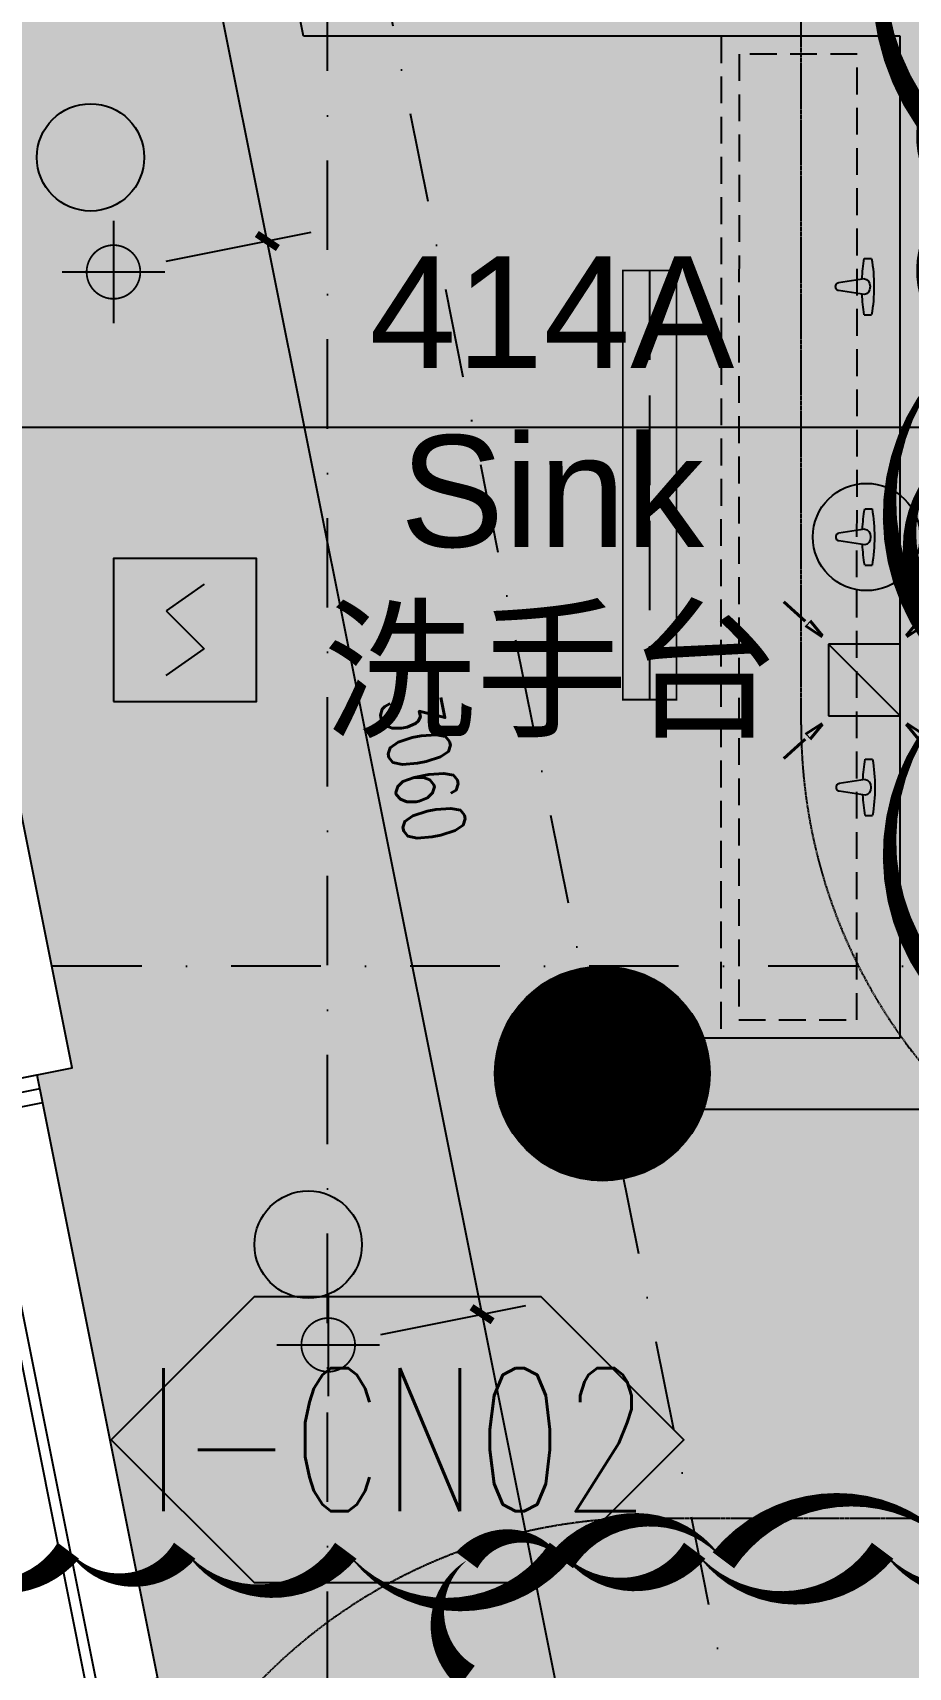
# Model space of a CAD drawing. Extents: x -354516 to 794396, y -401250 to -150594.
# Drawn here: x -30824 to -28377, y -338410 to -333840 of the extents above; entities that cross this region are included whole.
import ezdxf
from ezdxf.enums import TextEntityAlignment as Align

# ---------------------------------------------------------------- set-up
doc = ezdxf.new("R2010")
doc.units = 0
doc.header["$LTSCALE"] = 1000
doc.header["$MEASUREMENT"] = 0
for name, pattern in [('$0$HIDDEN', [0.375, 0.25, -0.125, 0, 0]), ('DASH', [0.35, 0.25, -0.1]), ('DASHDOT2', [0.5, 0.25, -0.125, 0, -0.125]), ('DOTE', [2.42, 2, -0.2, 0.02, -0.2])]:
    doc.linetypes.add(name, pattern=pattern)
for name, color, linetype in [('0-吊顶', 6, 'Continuous'), ('0-房间名称', 2, 'Continuous'), ('0-灯具1', 40, 'Continuous'), ('0-灯具修改0109', 140, 'Continuous'), ('0-设备风口（修改）', 71, 'Continuous'), ('A-轴线1', 1, 'DOTE'), ('an-wall', 4, 'Continuous'), ('an-wndw', 2, 'Continuous'), ('an-wndw-mull-h', 2, 'Continuous'), ('A标-索引', 3, 'Continuous'), ('BPM', 4, 'Continuous'), ('COLUMN', 2, 'Continuous'), ('LINE', 11, 'Continuous'), ('M-DUCT-S-DIFF', 6, 'DASH'), ('P-完成面', 4, 'Continuous'), ('PUB_DIM', 3, 'Continuous'), ('PUB_HATCH', 8, 'Continuous'), ('S-PLT', 30, 'Continuous'), ('SEE', 5, 'Continuous'), ('WALL', 2, 'Continuous'), ('WINDOW', 4, 'Continuous'), ('Z-材料', 3, 'Continuous'), ('墙体', 7, 'Continuous'), ('家具1', 61, 'Continuous')]:
    doc.layers.add(name, color=color, linetype=linetype)
doc.layers.add('0-地面材质_material hatch', color=251, linetype='Continuous', transparency=0.3)
doc.layers.add('an-wc', color=253, linetype='Continuous', lineweight=25)
doc.layers.add('DIM_MODI-天花修改', color=3, linetype='Continuous', plot=False)
doc.styles.add('510p-04$0$Arial_2', font='arial.ttf', dxfattribs={"height": 6.392964})
doc.styles.add('DIM', font='SimSun.ttf', dxfattribs={"width": 0.7})
doc.styles.add('DIM_FONT', font='SIMPLEX', dxfattribs={"width": 0.7, "bigfont": 'GBCBIG'})
doc.styles.add('HZ', font='tjromans.shx', dxfattribs={"width": 0.7, "bigfont": 'tjhztxt.shx'})
doc.styles.add('romans', font='romans', dxfattribs={"width": 0.7})
doc.dimstyles.new('_TCH_ARCH&&50', dxfattribs={"dimscale": 0.5, "dimtxt": 350, "dimasz": 100, "dimexe": 250, "dimexo": 300, "dimgap": 100, "dimtad": 1, "dimdec": 0, "dimzin": 0, "dimdsep": 46, "dimtxsty": 'DIM_FONT', "dimblk": 'ARCHTICK', "dimcen": 0.09, "dimclrd": 3, "dimclre": 3, "dimclrt": 7, "dimazin": 2, "dimtfac": 1, "dimtdec": 0, "dimtix": 1, "dimtmove": 2, "dimatfit": 3, "dimfxl": 0, "dimtolj": 1, "dimtzin": 0, "dimarcsym": 0})
doc.dimstyles.new('DIM', dxfattribs={"dimtxt": 2.5, "dimasz": 1, "dimexe": 1, "dimexo": 1, "dimgap": 1, "dimtad": 1, "dimdec": 0, "dimzin": 0, "dimdsep": 46, "dimtxsty": 'DIM', "dimblk": 'ARCHTICK', "dimcen": 0, "dimclrd": 5, "dimclre": 5, "dimclrt": 35, "dimadec": 0, "dimazin": 0, "dimtfac": 0.5, "dimtdec": 0, "dimtix": 1, "dimtmove": 2, "dimatfit": 2, "dimldrblk": 'A', "dimfxl": 0, "dimtolj": 1, "dimtzin": 0, "dimlwd": -1, "dimlwe": -1, "dimarcsym": 0})

# ---------------------------------------------------------------- blocks, each defined once
blk = doc.blocks.new('A$C13E12EBE')
at = {"layer": 'an-wc'}
for p, q in [((-15.2, 77.3), (-35.4, 73.2)), ((-4.3, 21.6), (68.8, 25)), ((4.3, -21.6), (73.1, 3.4)), ((15.7, -77.2), (-4.5, -81.2))]:
    blk.add_line(p, q, dxfattribs=at)
for centre, major_axis, start_param, end_param in [((221.5, 44.3), (68.2, -340.8), 4.483782, 4.712389), ((-241.2, -48.2), (68.2, -340.8), 1.631074, 1.799403), ((0, 0), (4.3, -21.6), 3.141593, 6.283185), ((70.9, 14.2), (2.2, -10.8), -0.000069, 3.141524), ((221.5, 44.3), (68.2, -340.8), -1.570796, -1.342189), ((-241.2, -48.2), (68.2, -340.8), 1.342189, 1.510519)]:
    blk.add_ellipse(centre, major_axis=major_axis, ratio=0.727273, start_param=start_param, end_param=end_param, dxfattribs=at)
blk = doc.blocks.new('A$C4BD07983')
at = {"layer": 'an-wndw-mull-h'}
blk.add_line((0, 0), (0, 200), dxfattribs=at)
blk.add_lwpolyline([(40, 200), (-40, 200), (-40, 0), (40, 0)], close=True, dxfattribs=at)
blk = doc.blocks.new('UBB side window')
at = {"layer": 'SEE'}
blk.add_lwpolyline([(498339312.5, 3089844225.6), (498338990.8, 3089842617.4)], dxfattribs=at)
at = {"layer": 'WINDOW'}
for points in [[(498339171.2, 3089842499.8), (498339524.3, 3089844264.8)], [(498339157.5, 3089842584.1), (498339479.2, 3089844192.2)]]:
    blk.add_lwpolyline(points, dxfattribs=at)
at = {"rotation": 258.6900676666284}
for p in [(498339320.3, 3089844264.8), (498338983, 3089842578.2)]:
    blk.add_blockref('A$C4BD07983', p, dxfattribs=at)
blk = doc.blocks.new('UBB Side Wall Model')
at = {"layer": 'an-wall'}
blk.add_lwpolyline([(498338511.2, 3089839199.8), (498338264.3, 3089837964.8), (498337970.1, 3089838023.6), (498338217.1, 3089839258.6)], close=True, dxfattribs=at)
at = {"layer": 'an-wndw'}
blk.add_blockref('UBB side window', (-60, -300), dxfattribs=at)
blk = doc.blocks.new('TJ-FK3')
for p, q in [((0.5, 0.5), (-0.5, 0.5)), ((-0.5, 0.5), (-0.5, -0.5)), ((0.5, -0.5), (0.5, 0.5)), ((-0.5, -0.5), (0.5, -0.5))]:
    blk.add_line(p, q)
at = {"color": 95}
blk.add_line((-0.5, -0.5), (0.5, 0.5), dxfattribs=at)
at = {"color": 95, "style": 'romans', "width": 0.8}
for height, rotation, text_generation_flag, p in [(0.654, 311.9913, 4, (-0.947, 1.379)), (0.654, 48.0087, 6, (0.947, 1.379)), (0.444, 320.4926, 4, (-0.754, 0.943)), (0.134, 41.9913, 4, (-0.876, 0.783)), (0.444, 123.4899, 6, (-0.95, 0.766)), (0.444, 236.5101, 4, (0.95, 0.766)), (0.444, 39.5074, 6, (0.754, 0.943)), (0.134, 318.0087, 6, (0.876, 0.783)), (0.444, 219.5074, 6, (-0.754, -0.943)), (0.444, 56.5101, 4, (-0.95, -0.766)), (0.444, 303.4899, 6, (0.95, -0.766)), (0.444, 140.4926, 4, (0.754, -0.943)), (0.654, 228.0087, 6, (-0.947, -1.379)), (0.134, 138.0087, 6, (-0.876, -0.783)), (0.134, 221.9913, 4, (0.876, -0.783)), (0.654, 131.9913, 4, (0.947, -1.379))]:
    blk.add_text('-', height=height, rotation=rotation, dxfattribs=dict(at, text_generation_flag=text_generation_flag)).set_placement(p)
blk = doc.blocks.new('$TwtSys$00000128')
h = blk.add_hatch(color=8)
h.dxf.hatch_style = 1
edge = h.paths.add_edge_path()
edge.add_arc((0, 0), 1, 0, 360)
blk.add_circle((0, 0, 0), 1)
blk = doc.blocks.new('510p-04$0$material tag')
blk = doc.blocks.new('A$C21183209')
at = {"layer": '0-灯具1', "color": 3, "linetype": 'DASH'}
blk.add_line((0, 75), (1200, 75), dxfattribs=at)
at = {"layer": '0-灯具1', "const_width": 5}
blk.add_lwpolyline([(0, 0), (1200, 0), (1200, 150), (0, 150)], close=True, dxfattribs=at)
blk = doc.blocks.new('sdhdfhfdhfhfgffff')
at = {"layer": '0-灯具1'}
for points in [[(0, 143.2), (0, -143.2)], [(-143.2, 0), (143.2, 0)]]:
    blk.add_lwpolyline(points, dxfattribs=at)
at = {"layer": '0-灯具1', "const_width": 5}
for points in [[(0, 75, 1), (0, -75, 7.992133)], [(0, 75, -1), (0, -75, -7.992133)]]:
    blk.add_lwpolyline(points, format="xyb", dxfattribs=at)
blk = doc.blocks.new('YG')
at = {"layer": 'BPM', "color": 6, "ltscale": 2}
for p, q in [((53, 328), (-53, 253)), ((-53, 253), (53, 147)), ((-53, 72), (53, 147))]:
    blk.add_line(p, q, dxfattribs=at)
at = {"layer": 'BPM'}
blk.add_lwpolyline([(-200, 0), (200, 0), (200, 400), (-200, 400)], close=True, dxfattribs=at)
blk = doc.blocks.new('_YZH')
at = {"color": 255}
blk.add_circle((0, 0), 0.5, dxfattribs=at)
at = {"layer": 'PUB_HATCH', "color": 250, "const_width": 0.5}
blk.add_lwpolyline([(-0.25, 0, 1), (0.25, 0, 1)], format="xyb", close=True, dxfattribs=at)
blk = doc.blocks.new('GRID')
at = {"layer": '墙体', "color": 250, "linetype": 'DASHDOT2', "lineweight": -3}
for p, q in [((6675.2, 78432), (23393.5, -5159.7)), ((11936.4, 36586.5), (11936.4, 72586.5)), ((107436.4, 48586.5), (-19063.6, 48586.5))]:
    blk.add_line(p, q, dxfattribs=at)
blk = doc.blocks.new('TL-01')
at = {"layer": 'Z-材料'}
blk.add_lwpolyline([(-8, 0), (-4, 4), (4, 4), (8, 0), (4, -4), (-4, -4)], close=True, dxfattribs=at)
at = {"layer": 'Z-材料', "color": 6, "style": 'HZ', "width": 0.7}
blk.add_attdef('A', text='', height=4.5, dxfattribs=at).set_placement((0, 0), align=Align.MIDDLE_CENTER)
blk = doc.blocks.new('_ArchTick')
at = {"color": 0, "linetype": 'ByBlock', "const_width": 0.4}
blk.add_lwpolyline([(-0.5, -0.5), (0.5, 0.5)], dxfattribs=at)
blk = doc.blocks.new('*D361')
at = {"layer": 'Defpoints', "color": 0}
for p in [(-29568.1, -337423.1), (-29998, -337509), (-29398, -340509)]:
    blk.add_point(p, dxfattribs=at)
at = {"layer": 'PUB_DIM', "color": 3, "lineweight": -2}
for p, q in [((-29850.9, -337479.6), (-29445.5, -337398.5)), ((-28968.1, -340423.1), (-29568.1, -337423.1)), ((-29250.9, -340479.6), (-28845.6, -340398.5))]:
    blk.add_line(p, q, dxfattribs=at)
at = {"layer": 'PUB_DIM', "color": 3, "lineweight": -2, "xscale": 50, "yscale": 50, "zscale": 50}
for p, rotation in [((-29568.1, -337423.1), 101.3097601559063), ((-28968.1, -340423.1), 281.3097601559064)]:
    blk.add_blockref('_ArchTick', p, dxfattribs=dict(at, rotation=rotation))
at = {"layer": 'PUB_DIM', "color": 7, "insert": (-29133.3, -338896.1), "char_height": 175, "attachment_point": 5, "rotation": 281.3098, "style": 'DIM_FONT'}
blk.add_mtext('\\A1;3060', dxfattribs=at)
blk = doc.blocks.new('*D362')
at = {"layer": 'Defpoints', "color": 0}
for p in [(-30168.2, -334422.4), (-30598.1, -334508.3), (-29998, -337509)]:
    blk.add_point(p, dxfattribs=at)
at = {"layer": 'PUB_DIM', "color": 3, "lineweight": -2}
for p, q in [((-30451, -334478.9), (-30045.7, -334397.9)), ((-29568.1, -337423.1), (-30168.2, -334422.4)), ((-29850.9, -337479.6), (-29445.5, -337398.5))]:
    blk.add_line(p, q, dxfattribs=at)
at = {"layer": 'PUB_DIM', "color": 3, "lineweight": -2, "xscale": 50, "yscale": 50, "zscale": 50}
for p, rotation in [((-30168.2, -334422.4), 101.3097601559063), ((-29568.1, -337423.1), 281.3097601559064)]:
    blk.add_blockref('_ArchTick', p, dxfattribs=dict(at, rotation=rotation))
at = {"layer": 'PUB_DIM', "color": 7, "insert": (-29733.3, -335895.8), "char_height": 175, "attachment_point": 5, "rotation": 281.3098, "style": 'DIM_FONT'}
blk.add_mtext('\\A1;3060', dxfattribs=at)
blk = doc.blocks.new('*D363')
at = {"layer": 'Defpoints', "color": 0}
for p in [(-30768.2, -331422.3), (-31198.1, -331508.3), (-30598.1, -334508.3)]:
    blk.add_point(p, dxfattribs=at)
at = {"layer": 'PUB_DIM', "color": 3, "lineweight": -2}
for p, q in [((-31051, -331478.9), (-30645.7, -331397.8)), ((-30168.2, -334422.4), (-30768.2, -331422.3)), ((-30451, -334478.9), (-30045.7, -334397.9))]:
    blk.add_line(p, q, dxfattribs=at)
at = {"layer": 'PUB_DIM', "color": 3, "lineweight": -2, "xscale": 50, "yscale": 50, "zscale": 50}
for p, rotation in [((-30768.2, -331422.3), 101.3097601559063), ((-30168.2, -334422.4), 281.3097601559064)]:
    blk.add_blockref('_ArchTick', p, dxfattribs=dict(at, rotation=rotation))
at = {"layer": 'PUB_DIM', "color": 7, "insert": (-30333.4, -332895.4), "char_height": 175, "attachment_point": 5, "rotation": 281.3098, "style": 'DIM_FONT'}
blk.add_mtext('\\A1;3060', dxfattribs=at)
blk = doc.blocks.new('A')
at = {"color": 134}
for p, q in [((-1.435, 1.148), (-1.09, 1.437)), ((-1.09, 1.437), (0, 0)), ((-1.435, 1.148), (-0.369, 0)), ((-0.369, 0), (-2.127, 0)), ((-1.435, -1.148), (-0.369, 0)), ((-1.09, -1.437), (0, 0)), ((-1.435, -1.148), (-1.09, -1.437))]:
    blk.add_line(p, q, dxfattribs=at)
for points in [[(-1.435, 1.148), (-1.09, 1.437), (-0.369, 0), (0, 0)], [(-1.435, -1.148), (-1.09, -1.437), (-0.369, 0), (0, 0)]]:
    blk.add_solid(points, dxfattribs=at)

msp = doc.modelspace()

# ---------------------------------------------------------------- hatches: boundary and pattern name
at = {"layer": '0-地面材质_material hatch'}
h = msp.add_hatch(dxfattribs=at)
h.set_pattern_fill('ANSI35', color=256, scale=1200)
h.set_pattern_definition([(45, (-498310856.17, -3090192758), (-212.132034356, 212.132034356), []), (45, (-498310644.03, -3090192758), (-212.132034356, 212.132034356), [375, -75, 0, -75])])
edge = h.paths.add_edge_path()
edge.add_line((-23530.9, -372649.4), (-19901.5, -372650.6))
edge.add_line((-19901.5, -372650.6), (-19901.5, -369049.5))
edge.add_line((-19901.5, -369049.5), (-23028.5, -369049.5))
edge.add_line((-23028.5, -369049.5), (-23628.5, -366049.5))
edge.add_line((-23628.5, -366049.5), (-19898.5, -366049.5))
edge.add_line((-19898.5, -366049.5), (-19898.5, -365850.7))
edge.add_line((-19898.5, -365850.7), (-19800, -365850.7))
edge.add_line((-19800, -365850.7), (-19800, -364850.7))
edge.add_line((-19800, -364850.7), (-19900, -364850.7))
edge.add_line((-19900, -364850.7), (-19900, -364149.5))
edge.add_line((-19900, -364149.5), (-23946.3, -364158.5))
edge.add_line((-23946.3, -364158.5), (-28932.1, -338750))
edge.add_line((-28932.1, -338750), (-27565, -338749.5))
edge.add_line((-27565, -338749.5), (-27565, -338550.7))
edge.add_line((-27565, -338550.7), (-27365, -338550.7))
edge.add_line((-27365, -338550.7), (-27365, -337550.7))
edge.add_line((-27365, -337550.7), (-27565, -337550.7))
edge.add_line((-27565, -337550.7), (-27565, -336850))
edge.add_line((-27565, -336850), (-28949.2, -336850))
edge.add_arc((-28949.2, -336750), 100, 90, 270, ccw=False)
edge.add_line((-28949.2, -336650), (-28400, -336650))
edge.add_line((-28400, -336650), (-28400, -333850))
edge.add_line((-28400, -333850), (-30068.5, -333849.5))
edge.add_line((-30068.5, -333849.5), (-30828.5, -330049.5))
edge.add_line((-30828.5, -330049.5), (-32050.9, -330049.5))
edge.add_line((-32050.9, -330049.5), (-31913.9, -330734.4))
edge.add_line((-31913.9, -330734.4), (-32012, -330754))
edge.add_line((-32012, -330754), (-31659, -332519))
edge.add_line((-31659, -332519), (-31560.9, -332499.4))
edge.add_line((-31560.9, -332499.4), (-31313.9, -333734.4))
edge.add_line((-31313.9, -333734.4), (-31412, -333754))
edge.add_line((-31412, -333754), (-31059, -335519))
edge.add_line((-31059, -335519), (-30960.9, -335499.4))
edge.add_line((-30960.9, -335499.4), (-30713.9, -336734.4))
edge.add_line((-30713.9, -336734.4), (-30812, -336754))
edge.add_line((-30812, -336754), (-30459, -338519))
edge.add_line((-30459, -338519), (-30360.9, -338499.4))
edge.add_line((-30360.9, -338499.4), (-30113.9, -339734.4))
edge.add_line((-30113.9, -339734.4), (-30212, -339754))
edge.add_line((-30212, -339754), (-29859, -341519))
edge.add_line((-29859, -341519), (-29760.9, -341499.4))
edge.add_line((-29760.9, -341499.4), (-29513.9, -342734.4))
edge.add_line((-29513.9, -342734.4), (-29612, -342754))
edge.add_line((-29612, -342754), (-28659, -347519))
edge.add_line((-28659, -347519), (-28560.9, -347499.4))
edge.add_line((-28560.9, -347499.4), (-28313.9, -348734.4))
edge.add_line((-28313.9, -348734.4), (-28412, -348754))
edge.add_line((-28412, -348754), (-28059, -350519))
edge.add_line((-28059, -350519), (-27960.9, -350499.4))
edge.add_line((-27960.9, -350499.4), (-27713.9, -351734.4))
edge.add_line((-27713.9, -351734.4), (-27812, -351754))
edge.add_line((-27812, -351754), (-27459, -353519))
edge.add_line((-27459, -353519), (-27360.9, -353499.4))
edge.add_line((-27360.9, -353499.4), (-27113.9, -354734.4))
edge.add_line((-27113.9, -354734.4), (-27212, -354754))
edge.add_line((-27212, -354754), (-26259, -359519))
edge.add_line((-26259, -359519), (-26160.9, -359499.4))
edge.add_line((-26160.9, -359499.4), (-25913.9, -360734.4))
edge.add_line((-25913.9, -360734.4), (-26012, -360754))
edge.add_line((-26012, -360754), (-25059, -365519))
edge.add_line((-25059, -365519), (-24960.9, -365499.4))
edge.add_line((-24960.9, -365499.4), (-24713.9, -366734.4))
edge.add_line((-24713.9, -366734.4), (-24812, -366754))
edge.add_line((-24812, -366754), (-24459, -368519))
edge.add_line((-24459, -368519), (-24360.9, -368499.4))
edge.add_line((-24360.9, -368499.4), (-24113.9, -369734.4))
edge.add_line((-24113.9, -369734.4), (-24212, -369754))
edge.add_line((-24212, -369754), (-23859, -371519))
edge.add_line((-23859, -371519), (-23760.9, -371499.4))
edge.add_line((-23760.9, -371499.4), (-23530.9, -372649.4))
at = {"layer": 'WALL'}
h = msp.add_hatch(color=250, dxfattribs=at)
h.dxf.hatch_style = 1
h.paths.add_polyline_path([(-26800, -329444.6), (-24200, -329444.6), (-24200, -330050), (-26800, -330050)], flags=16)
h.paths.add_polyline_path([(-27000.1, -330250), (-28200, -330250), (-28200, -331000), (-27000.1, -331000)], flags=16)
h.paths.add_polyline_path([(-26350, -336650), (-26350, -336750), (-26800, -336750), (-26800, -336650), (-28200, -336650), (-28200, -334050), (-26900, -334050), (-26900, -333850), (-28200, -333850), (-28200, -331100), (-26900.1, -331100), (-26900.1, -330250), (-21500, -330250), (-21500, -330050), (-24000, -330050), (-24000, -329450), (-20500, -329450), (-20500, -329344.6), (-27000, -329344.6), (-27000, -330050), (-30269.3, -330050), (-30259.5, -330084), (-30252.1, -330150), (-30255.3, -330193.1), (-30269.3, -330250), (-28400, -330250), (-28400, -333650), (-29903.1, -333650), (-30317.2, -331579.4), (-30514, -331615.1), (-30067.1, -333850), (-28400, -333850), (-28400, -336650), (-28949.2, -336650), (-28933.3, -336722.8), (-28934.2, -336785.7), (-28949.2, -336850), (-25250, -336850), (-25250, -336650)])

# ---------------------------------------------------------------- linework, layer by layer
at = {"layer": '0-吊顶', "linetype": 'DASH', "ltscale": 0.01}
for points in [[(-27176.7, -329567.9), (-24837.4, -329567.9, -0.414214), (-23337.4, -331067.9), (-23337.4, -335775.3, -0.414214), (-24837.4, -337275.3), (-27176.7, -337275.3, -0.414214), (-28676.7, -335775.3), (-28676.7, -331067.9, -0.414214)], [(-29111.5, -337993.3), (-12343, -337993.3, -0.414214), (-10843, -339493.3), (-10843, -363100.6, -0.414214), (-12343, -364600.6), (-29111.5, -364600.6, -0.414214), (-30611.5, -363100.6), (-30611.5, -339493.3, -0.414214)]]:
    msp.add_lwpolyline(points, format="xyb", close=True, dxfattribs=at)
at = {"layer": '0-灯具修改0109'}
msp.add_lwpolyline([(-28192, -333152.4, 0, 75, 0.5), (-28192, -334220.8, 0, 75, 0.5), (-28192, -334695.6, 0, 75, 0.5), (-28192, -335645.3, 0, 75, 0.5), (-28192, -336594.9, 0, 75, 0.5), (-28192, -337074.5, 0, 75, 0.5), (-28007.8, -337074.5, 0, 75, 0.5), (-27777.5, -337074.5, 0, 75, 0.5), (-27547.2, -337074.5, 0, 75, 0.5), (-27347.6, -337074.5, 0, 75, 0.5), (-27264.7, -337074.5, 0, 75, 0.5), (-27264.7, -336560.1, 0, 75, 0.5), (-27264.7, -336045.7, 0, 75, 0.5), (-27264.7, -335452.2, 0, 75, 0.5), (-27264.7, -334819, 0, 75, 0.5), (-27264.7, -333988.1, 0, 75, 0.5), (-27264.7, -333275.8, 0, 75, 0.5)], format="xyseb", dxfattribs=at)
at = {"layer": '0-设备风口（修改）'}
for points in [[(-28242, -333622.5, 0, 75, 0.5), (-28242, -333922.5, 0, 75, 0.5), (-28242, -334297.5, 0, 75, 0.5), (-28242, -334672.5, 0, 75, 0.5), (-28242, -334997.5, 0, 75, 0.5), (-28242, -335522.5, 0, 75, 0.5), (-28242, -335847.5, 0, 75, 0.5), (-28242, -336172.5, 0, 75, 0.5), (-28242, -336208, 0, 75, 0.5), (-27842, -336208, 0, 75, 0.5), (-27317, -336208, 0, 75, 0.5), (-26867, -336208, 0, 75, 0.5), (-26542, -336208, 0, 75, 0.5), (-26242, -336208, 0, 75, 0.5), (-25842, -336208, 0, 75, 0.5), (-25367, -336208, 0, 75, 0.5), (-24967, -336208, 0, 75, 0.5), (-24567, -336208, 0, 75, 0.5), (-24242, -336208, 0, 75, 0.5), (-23792, -336208, 0, 75, 0.5)], [(-23919, -338111, 0, 75, 0.5), (-24169, -338111, 0, 75, 0.5), (-24694, -338111, 0, 75, 0.5), (-25169, -338111, 0, 75, 0.5), (-25469, -338111, 0, 75, 0.5), (-26144, -338111, 0, 75, 0.5), (-26594, -338111, 0, 75, 0.5), (-26969, -338111, 0, 75, 0.5), (-27294, -338111, 0, 75, 0.5), (-27544, -338111, 0, 75, 0.5), (-28219, -338111, 0, 75, 0.5), (-28894, -338111, 0, 75, 0.5), (-29344, -338111, 0, 75, 0.5), (-29611, -338111, 0, 75, 0.5), (-29611, -338436, 0, 75, 0.5), (-29611, -338961, 0, 75, 0.5)]]:
    msp.add_lwpolyline(points, format="xyseb", dxfattribs=at)
at = {"layer": 'DIM_MODI-天花修改'}
msp.add_lwpolyline([(-31123.9, -338084.4, 0, 75, 0.5), (-30723.9, -338084.4, 0, 75, 0.5), (-30398.9, -338084.4, 0, 75, 0.5), (-29948.9, -338084.4, 0, 75, 0.5), (-29348.9, -338084.4, 0, 75, 0.5), (-28973.9, -338084.4, 0, 75, 0.5), (-28448.9, -338084.4, 0, 75, 0.5), (-27998.9, -338084.4, 0, 75, 0.5), (-27673.9, -338084.4, 0, 75, 0.5), (-27073.9, -338084.4, 0, 75, 0.5), (-26398.9, -338084.4, 0, 75, 0.5), (-25998.9, -338084.4, 0, 75, 0.5), (-25473.9, -338084.4, 0, 75, 0.5), (-24798.9, -338084.4, 0, 75, 0.5), (-24423.9, -338084.4, 0, 75, 0.5), (-24123.9, -338084.4, 0, 75, 0.5)], format="xyseb", dxfattribs=at)
at = {"layer": 'WALL', "color": 0}
for p, q in [((-30067.1, -333850), (-30513.6, -331616.9)), ((-28400, -333850), (-30067.1, -333850)), ((-28400, -336650), (-28400, -333850)), ((-28949.2, -336650), (-28400, -336650)), ((-28949.2, -336850), (-28200, -336850))]:
    msp.add_line(p, q, dxfattribs=at)
at = {"layer": '家具1', "color": 137, "linetype": '$0$HIDDEN', "ltscale": 0.3}
msp.add_lwpolyline([(-28400, -333850), (-28900, -333850), (-28901.2, -336650), (-28400, -336650), (-28400, -333850)], dxfattribs=at)
msp.add_lwpolyline([(-28520, -333900), (-28850, -333900), (-28851.2, -336600), (-28521.2, -336600)], close=True, dxfattribs=at)

# ---------------------------------------------------------------- block references
at = {"layer": '0-房间名称'}
ref = msp.add_blockref('510p-04$0$material tag', (-209752.6, -410453.8), dxfattribs=dict(at, xscale=3.125, yscale=3.125, zscale=3.125))
ref.add_attrib('ROOM_TAG', '414A', dxfattribs={"layer": '0', "height": 312.5, "style": '510p-04$0$Arial_2'}).set_placement((-29373, -334621.6), align=Align.MIDDLE_CENTER)
ref.add_attrib('NAME_ENG', 'Sink', dxfattribs={"layer": '0', "height": 312.5, "style": '510p-04$0$Arial_2'}).set_placement((-29373, -335121.6), align=Align.MIDDLE_CENTER)
ref.add_attrib('NAME_CN', '洗手台', dxfattribs={"layer": '0', "height": 312.5, "style": '510p-04$0$Arial_2'}).set_placement((-29373, -335621.6), align=Align.MIDDLE_CENTER)
at = {"layer": '0-灯具1'}
for p in [(-30598.1, -334509), (-29998.1, -337509)]:
    msp.add_blockref('sdhdfhfdhfhfgffff', p, dxfattribs=at)
at = {"layer": '0-灯具1', "xscale": -1, "rotation": 90}
msp.add_blockref('A$C21183209', (-29025, -334504.8), dxfattribs=at)
at = {"layer": 'A-轴线1'}
msp.add_blockref('GRID', (-41936.4, -385036.5), dxfattribs=at)
at = {"layer": 'COLUMN', "xscale": 600, "yscale": 600, "zscale": 600}
msp.add_blockref('_YZH', (-29232.1, -336750), dxfattribs=at)
at = {"layer": 'LINE'}
msp.add_blockref('YG', (-30398, -335709.7, 0), dxfattribs=at)
at = {"layer": 'M-DUCT-S-DIFF', "xscale": 200, "yscale": 200, "rotation": 90}
msp.add_blockref('TJ-FK3', (-28500, -335650), dxfattribs=at)
at = {"layer": 'P-完成面', "xscale": -1}
for p in [(498307256.2, -3090174758), (498308456.2, -3090180758)]:
    msp.add_blockref('UBB Side Wall Model', p, dxfattribs=at)
at = {"layer": 'S-PLT', "xscale": 150.0000015, "yscale": 150.0000015, "zscale": 150.0000015}
for p in [(-30662.2, -334188.6), (-28494, -335250), (-30053.9, -337228.3)]:
    msp.add_blockref('$TwtSys$00000128', p, dxfattribs=at)
at = {"layer": 'Z-材料'}
ref = msp.add_blockref('TL-01', (-29804.4, -337773.9), dxfattribs=dict(at, xscale=100, yscale=100, zscale=100))
ref.add_attrib('A', 'I-CN02', dxfattribs={"color": 6, "height": 400, "style": 'HZ', "width": 0.7}).set_placement((-29804.4, -337773.9), align=Align.MIDDLE_CENTER)
at = {"layer": '家具1', "color": 137, "linetype": '$0$HIDDEN', "ltscale": 0.3, "xscale": -1, "rotation": 11.31036347671576}
for p in [(-28500, -334550), (-28498.8, -335250), (-28497.6, -335950)]:
    msp.add_blockref('A$C13E12EBE', p, dxfattribs=at)

# ---------------------------------------------------------------- dimensions: what is measured, and where the dimension line sits
at = {"layer": 'PUB_DIM', "color": 250}
for base, p1, p2, picture, middle in [((-30768.2, -331422.3), (-30598.1, -334508.3), (-31198.1, -331508.3), '*D363', (-30333.4, -332895.4)), ((-29568.1, -337423.1), (-29398, -340509), (-29998, -337509), '*D361', (-29133.3, -338896.1))]:
    dim = msp.add_linear_dim(base=base, p1=p1, p2=p2, angle=281.3098, text='3060', dimstyle='_TCH_ARCH&&50', dxfattribs=at)
    dim.commit()
    dim.dimension.update_dxf_attribs({"geometry": picture, "text_midpoint": middle})
dim = msp.add_linear_dim(base=(-30168.2, -334422.4), p1=(-29998, -337509), p2=(-30598.1, -334508.3), angle=281.3098, dimstyle='_TCH_ARCH&&50', dxfattribs=at)
dim.commit()
dim.dimension.update_dxf_attribs({"geometry": '*D362', "text_midpoint": (-29733.3, -335895.8)})

# ---------------------------------------------------------------- leaders
at = {"layer": 'A标-索引', "color": 3}
msp.add_leader([(-26921.1, -334943.6), (-35010.6, -334943.6)], dimstyle='DIM', override={"dimasz": 100, "dimgap": 1, "dimtad": 0, "dimclrd": 256}, dxfattribs=at)

doc.saveas('drawing.dxf')
